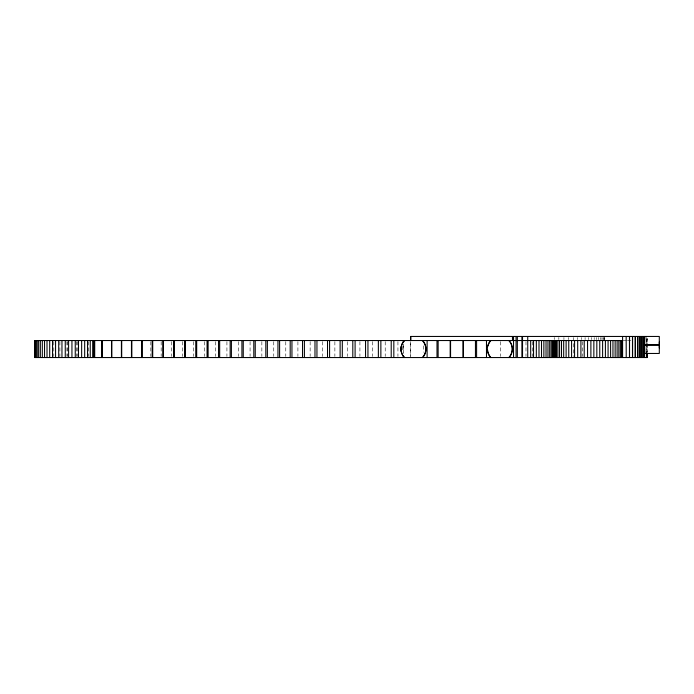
<?xml version="1.0" encoding="UTF-8"?>
<svg xmlns="http://www.w3.org/2000/svg" width="694" height="694" viewBox="0 0 694 694"><rect width="100%" height="100%" fill="white"/><g stroke="black" fill="none" stroke-linecap="round" stroke-linejoin="round"><path stroke-width="0.52" stroke-dasharray="3.47 2.6" d="M646.504 342.532L646.504 338.212M623.212 340.537L626.378 340.537M627.437 340.537L631.661 340.537M647.233 338.568L647.224 352.274M646.504 338.551L646.504 343.79M646.504 345.846L646.504 352.352A13.169 1.032 90 0 0 646.504 351.711M604.517 337.51L604.517 339.618M604.361 337.51L604.361 339.618M603.867 337.51L603.867 339.618M603.06 337.51L603.06 339.618M601.924 337.51L601.924 339.618M600.475 337.51L600.475 339.618M598.696 337.51L598.696 339.618M596.606 337.51L596.606 339.618M594.194 337.51L594.194 339.618M591.47 337.51L591.47 339.618M588.434 337.51L588.434 339.618M585.094 337.51L585.094 339.618M582.656 341.604L582.656 356.482M581.451 337.51L581.451 339.618M577.512 337.51L577.512 339.618M573.27 337.51L573.27 356.49M568.742 337.51L568.742 339.618M563.927 337.51L563.927 339.618M558.835 337.475L558.835 339.513M554.237 337.475L554.237 339.513M532.532 341.604L532.532 356.482M525.991 341.604L525.991 356.482M500.452 341.604L500.452 356.482M423.496 345.855L423.496 352.231M403.431 343.972L403.431 354.113M403.292 346.002L403.292 352.084M402.563 346.358L402.563 351.728M397.94 341.604L397.94 356.482M385.213 341.604L385.213 356.482M372.539 341.604L372.539 356.482M359.917 341.604L359.917 356.482M347.364 341.604L347.364 356.482M334.872 341.604L334.872 356.482M322.458 341.604L322.458 356.482M310.14 341.604L310.14 356.482M297.908 341.604L297.908 356.482M285.781 341.604L285.781 356.482M273.757 341.604L273.757 356.482M261.855 341.604L261.855 356.482M250.074 341.604L250.074 356.482M238.424 341.604L238.424 356.482M226.921 341.604L226.921 356.482M215.556 341.604L215.556 356.482M204.34 341.604L204.34 356.482M193.288 341.604L193.288 356.482M182.409 341.604L182.409 356.482M171.696 341.604L171.696 356.482M161.164 341.604L161.164 356.482M150.824 341.604L150.824 356.482M88.528 341.604L88.528 356.482M77.103 341.604L77.103 356.482M76.869 341.604L76.869 356.482M67.214 341.604L67.214 356.482M66.962 341.604L66.962 356.482M59.91 341.604L59.91 356.482M53.811 341.604L53.811 356.482M410.701 341.604L410.701 356.482L410.701 341.604M646.964 352.274L646.964 338.568L646.929 352.274"/><path stroke-width="1.04" d="M410.701 336.451L410.701 340.537L410.701 336.451L659.3 336.451L659.3 353.463L644.83 353.463A13.169 1.032 -90 0 1 644.839 336.451M659.3 348.015L659.3 341.908M659.3 344.961L644.587 345.074M622.596 340.537L34.7 340.537L34.7 357.549L647.224 357.549L647.233 353.324M644.587 344.84L658.38 344.927M621.989 340.537L622.041 357.549M646.504 352.682L646.504 357.549M644.587 336.451L644.587 357.549M643.572 336.451L643.572 357.549M643.381 336.451L643.381 357.549M641.959 336.451L641.959 357.549M641.759 336.451L641.759 357.549M640.05 336.451L640.05 357.549M639.851 336.451L639.851 357.549M637.864 336.451L637.864 357.549M637.673 336.451L637.673 357.549M635.383 336.451L635.383 357.549M635.21 336.451L635.21 357.549M632.607 336.451L632.607 357.549M632.468 336.451L632.468 357.549M629.553 336.451L629.553 357.549M629.458 336.451L629.458 357.549M626.162 336.451L626.222 357.549M622.596 336.451L622.596 357.549M621.616 340.537L621.616 357.549M620.367 340.537L620.367 357.549M618.857 340.537L618.857 357.549M617.113 340.537L617.113 357.549M615.136 340.537L615.136 357.549M612.958 340.537L612.958 357.549M610.599 340.537L610.599 357.549M608.074 340.537L608.074 357.549M605.402 340.537L605.402 357.549M602.618 340.537L602.618 357.549M599.755 340.537L599.755 357.549M596.823 340.537L596.823 357.549M593.856 340.537L593.856 357.549M590.889 340.537L590.889 357.549M587.549 340.537L587.549 357.549M584.209 340.537L584.209 357.549M580.913 340.537L580.913 357.549M577.694 340.537L577.694 357.549M574.571 340.537L574.571 357.549M571.578 340.537L571.578 357.549M568.75 340.537L568.75 357.549M566.113 340.537L566.113 357.549M563.684 340.537L563.684 357.549M561.498 340.537L561.498 357.549M559.564 340.537L559.564 357.549M557.907 340.537L557.907 357.549M556.545 340.537L556.545 357.549M555.495 340.537L555.495 357.549M554.749 340.537L554.749 357.549M554.341 340.537L554.341 357.549M553.968 340.537L553.968 357.549M553.309 340.537L553.309 357.549M552.372 340.537L552.372 357.549M551.157 340.537L551.157 357.549M549.691 340.537L549.691 357.549M547.974 340.537L547.974 357.549M546.022 340.537L546.022 357.549M543.862 340.537L543.862 357.549M541.511 340.537L541.511 357.549M538.995 340.537L538.995 357.549M536.332 340.537L536.332 357.549M533.547 340.537L533.547 357.549M530.676 340.537L530.676 357.549M527.735 336.451L527.735 357.549M522.539 336.451L522.539 357.549M521.905 336.451L521.905 357.549M517.334 336.451L517.334 357.549M516.067 336.451L516.067 357.549M513.534 336.451L513.534 357.549M512.458 336.451L512.458 340.537M486.477 340.537L486.477 357.549M476.596 340.537L476.596 357.549M475.451 340.537L475.451 357.549M463.392 340.537L463.392 357.549M463.011 340.537L463.011 357.549M450.571 340.537L450.571 357.549M450.189 340.537L450.189 357.549M438.14 340.537L438.14 357.549M436.994 340.537L436.994 357.549M427.114 340.537L427.114 357.549M403.431 340.537L403.292 341.942A12.431 12.423 -90 0 0 402.095 354.001M403.431 357.549L403.292 356.143A12.431 12.423 -90 0 1 402.32 354.478M401.314 346.558L401.314 351.528M393.828 340.537L393.828 357.549M391.216 340.537L391.216 357.549M380.867 340.537L380.867 357.549M378.36 340.537L378.36 357.549M367.95 340.537L367.95 357.549M365.556 340.537L365.556 357.549M355.102 340.537L355.102 357.549M352.804 340.537L352.804 357.549M342.307 340.537L342.307 357.549M340.121 340.537L340.121 357.549M329.589 340.537L329.589 357.549M327.516 340.537L327.516 357.549M316.95 340.537L316.95 357.549M314.981 340.537L314.981 357.549M304.406 340.537L304.406 357.549M302.541 340.537L302.541 357.549M291.948 340.537L291.948 357.549M290.196 340.537L290.196 357.549M279.604 340.537L279.604 357.549M277.956 340.537L277.956 357.549M267.363 340.537L267.363 357.549M265.819 340.537L265.819 357.549M255.245 340.537L255.245 357.549M253.804 340.537L253.804 357.549M243.256 340.537L243.256 357.549M241.92 340.537L241.92 357.549M231.388 340.537L231.388 357.549M230.165 340.537L230.165 357.549M219.677 340.537L219.677 357.549M218.549 340.537L218.549 357.549M208.105 340.537L208.105 357.549M207.072 340.537L207.072 357.549M196.688 340.537L196.688 357.549M195.76 340.537L195.76 357.549M185.437 340.537L185.437 357.549M184.604 340.537L184.604 357.549M174.35 340.537L174.35 357.549M173.613 340.537L173.613 357.549M163.446 340.537L163.446 357.549M162.804 340.537L162.804 357.549M152.723 340.537L152.723 357.549M152.168 340.537L152.168 357.549M142.183 340.537L142.183 357.549M141.715 340.537L141.715 357.549M131.843 340.537L131.843 357.549M131.461 340.537L131.461 357.549M121.71 340.537L121.71 357.549M121.407 340.537L121.407 357.549M111.777 340.537L111.777 357.549M111.561 340.537L111.561 357.549M102.061 340.537L102.061 357.549M101.923 340.537L101.923 357.549M94.705 340.537L94.696 357.549M94.497 340.537L94.488 357.549M94.098 340.537L94.08 357.549M93.49 340.537L93.49 357.549M92.727 340.537L92.727 357.549M90.246 340.537L90.246 357.549M87.548 340.537L87.548 357.549M84.677 340.537L84.677 357.549M81.649 340.537L81.649 357.549M78.5 340.537L78.5 357.549M75.256 340.537L75.256 357.549M71.942 340.537L71.942 357.549M68.602 340.537L68.602 357.549M65.262 340.537L65.262 357.549M61.957 340.537L61.957 357.549M58.712 340.537L58.712 357.549M55.572 340.537L55.572 357.549M52.553 340.537L52.553 357.549M49.69 340.537L49.69 357.549M47.01 340.537L47.01 357.549M44.546 340.537L44.546 357.549M42.317 340.537L42.317 357.549M40.33 340.537L40.33 357.549M38.63 340.537L38.63 357.549M37.216 340.537L37.216 357.549M36.105 340.537L36.105 357.549M35.316 340.537L35.316 357.549M34.847 340.537L34.882 357.549M422.681 340.537A12.414 12.371 -90 0 1 422.681 357.549M404.663 357.54A12.414 12.371 -90 0 1 403.526 356.143M403.526 341.942A12.414 12.371 -90 0 1 404.663 340.537M646.409 336.451A13.169 1.032 -90 0 1 646.444 337.015M646.444 352.899A13.169 1.032 90 0 1 646.409 353.463M509.084 340.537A12.397 12.362 -90 0 1 509.084 357.549M508.815 340.537A12.431 12.431 0 0 1 508.815 357.549M490.684 357.549A12.431 12.431 0 0 1 490.684 340.537M490.927 357.549A12.397 12.362 -90 0 1 487.596 350.08M487.943 345.95A12.397 12.362 -90 0 1 490.927 340.537M422.42 340.537A12.431 12.431 0 0 1 422.42 357.549M404.29 357.549A12.431 12.431 0 0 1 404.29 340.537M646.964 357.549L646.964 353.324L646.929 357.549"/></g></svg>
